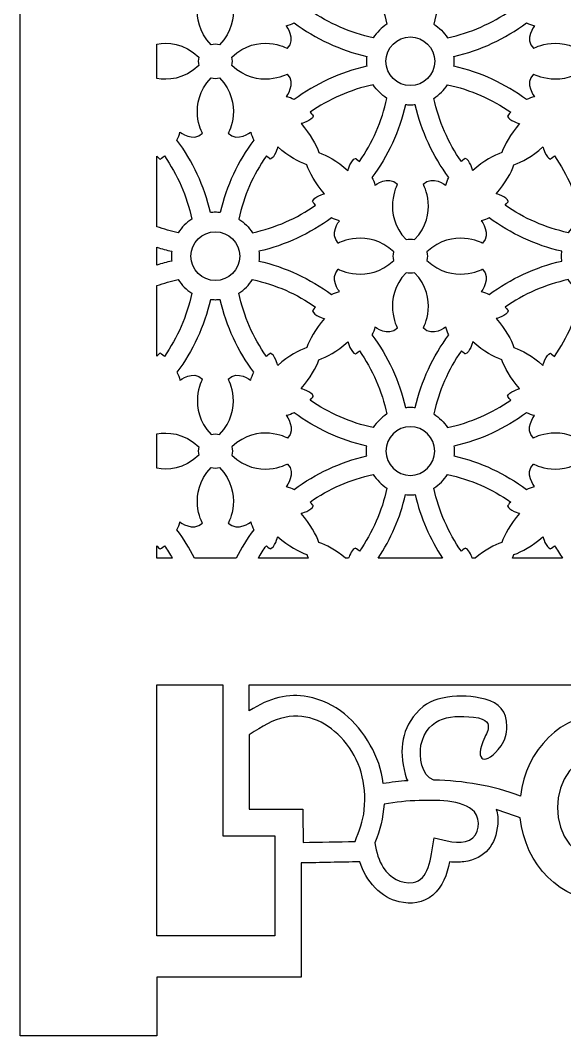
# Model space of a CAD drawing. Header units: centimetres. Extents: x -13.7 to -8.8, y -9 to 9.
# Drawn here: x -13.684 to -11.401, y -8.999 to -4.736 of the extents above; entities that cross this region are included whole.
import ezdxf

# ---------------------------------------------------------------- set-up
doc = ezdxf.new("R2010")
doc.units = ezdxf.units.CM
doc.header["$MEASUREMENT"] = 0
doc.layers.add('layer 1', color=7, linetype='Continuous')

msp = doc.modelspace()

# ---------------------------------------------------------------- linework, layer by layer
at = {"layer": 'layer 1', "color": 250}
msp.add_open_spline([(-8.77523, 9.00077), (-10.41159, 9.00077), (-12.04796, 9.00077), (-13.68432, 9.00077), (-13.68432, 9.00077), (-13.68432, 3.53168), (-13.68432, -1.93741), (-13.68432, -7.4065), (-13.68432, -7.4065), (-13.6843, -7.4065), (-13.68429, -7.4065), (-13.68428, -7.4065), (-13.68428, -7.4065), (-13.68428, -7.93741), (-13.68428, -8.46832), (-13.68428, -8.99924), (-13.68428, -8.99924), (-13.49337, -8.99924), (-13.30246, -8.99924), (-13.11155, -8.99924), (-13.11155, -8.99924), (-13.11155, -8.91742), (-13.11155, -8.8356), (-13.11155, -8.75378), (-13.11155, -8.75378), (-12.90961, -8.75378), (-12.70767, -8.75378), (-12.50573, -8.75378), (-12.50573, -8.75378), (-12.50573, -8.5939), (-12.50573, -8.43402), (-12.50573, -8.27414), (-12.50573, -8.27414), (-12.42404, -8.27251), (-12.34234, -8.27088), (-12.26064, -8.26925), (-12.26064, -8.26925), (-12.24613, -8.31062), (-12.22712, -8.34649), (-12.19555, -8.37816), (-12.19555, -8.37816), (-12.16464, -8.40916), (-12.1327, -8.42833), (-12.09518, -8.43705), (-12.09518, -8.43705), (-12.04553, -8.4486), (-11.99309, -8.44357), (-11.95323, -8.4088), (-11.95323, -8.4088), (-11.91466, -8.37514), (-11.8924, -8.32123), (-11.8844, -8.26981), (-11.8844, -8.26981), (-11.86158, -8.27211), (-11.84216, -8.27158), (-11.82386, -8.26896), (-11.82386, -8.26896), (-11.73249, -8.25588), (-11.68933, -8.19807), (-11.68163, -8.1109), (-11.68163, -8.1109), (-11.67973, -8.08953), (-11.68124, -8.06844), (-11.68802, -8.04988), (-11.68802, -8.04988), (-11.68659, -8.05023), (-11.68515, -8.05059), (-11.68372, -8.05095), (-11.68372, -8.05095), (-11.65147, -8.0621), (-11.61924, -8.07324), (-11.587, -8.08439), (-11.587, -8.08439), (-11.56765, -8.28195), (-11.41509, -8.43577), (-11.22975, -8.43577), (-11.22975, -8.43577), (-11.04441, -8.43577), (-10.89185, -8.28195), (-10.87251, -8.08439), (-10.87251, -8.08439), (-10.84027, -8.07324), (-10.80803, -8.0621), (-10.77579, -8.05095), (-10.77579, -8.05095), (-10.77435, -8.05059), (-10.77291, -8.05023), (-10.77148, -8.04988), (-10.77148, -8.04988), (-10.77827, -8.06844), (-10.77977, -8.08953), (-10.77788, -8.1109), (-10.77788, -8.1109), (-10.77017, -8.19807), (-10.72701, -8.25588), (-10.63565, -8.26896), (-10.63565, -8.26896), (-10.61734, -8.27158), (-10.59792, -8.27211), (-10.5751, -8.26981), (-10.5751, -8.26981), (-10.56711, -8.32123), (-10.54485, -8.37514), (-10.50627, -8.4088), (-10.50627, -8.4088), (-10.46641, -8.44357), (-10.41398, -8.4486), (-10.36432, -8.43705), (-10.36432, -8.43705), (-10.32681, -8.42833), (-10.29486, -8.40916), (-10.26395, -8.37816), (-10.26395, -8.37816), (-10.23239, -8.34649), (-10.21338, -8.31062), (-10.19887, -8.26925), (-10.19887, -8.26925), (-10.11717, -8.27088), (-10.03547, -8.27251), (-9.95377, -8.27414), (-9.95377, -8.27414), (-9.95377, -8.43402), (-9.95377, -8.5939), (-9.95377, -8.75378), (-9.95377, -8.75378), (-9.75183, -8.75378), (-9.54989, -8.75378), (-9.34796, -8.75378), (-9.34796, -8.75378), (-9.34796, -8.8356), (-9.34796, -8.91742), (-9.34796, -8.99924), (-9.34796, -8.99924), (-9.15705, -8.99924), (-8.96613, -8.99924), (-8.77523, -8.99924), (-8.77523, -8.99924), (-8.77523, -8.46832), (-8.77523, -7.93741), (-8.77523, -7.4065), (-8.77523, -7.4065), (-8.77523, -1.93741), (-8.77523, 3.53168), (-8.77523, 9.00077)], degree=3, knots=[0, 0, 0, 0, 0.027027, 0.027027, 0.027027, 0.027027, 0.0540541, 0.0540541, 0.0540541, 0.0540541, 0.0810811, 0.0810811, 0.0810811, 0.0810811, 0.1081081, 0.1081081, 0.1081081, 0.1081081, 0.1351351, 0.1351351, 0.1351351, 0.1351351, 0.1621622, 0.1621622, 0.1621622, 0.1621622, 0.1891892, 0.1891892, 0.1891892, 0.1891892, 0.2162162, 0.2162162, 0.2162162, 0.2162162, 0.2432432, 0.2432432, 0.2432432, 0.2432432, 0.2702703, 0.2702703, 0.2702703, 0.2702703, 0.2972973, 0.2972973, 0.2972973, 0.2972973, 0.3243243, 0.3243243, 0.3243243, 0.3243243, 0.3513514, 0.3513514, 0.3513514, 0.3513514, 0.3783784, 0.3783784, 0.3783784, 0.3783784, 0.4054054, 0.4054054, 0.4054054, 0.4054054, 0.4324324, 0.4324324, 0.4324324, 0.4324324, 0.4594595, 0.4594595, 0.4594595, 0.4594595, 0.4864865, 0.4864865, 0.4864865, 0.4864865, 0.5135135, 0.5135135, 0.5135135, 0.5135135, 0.5405405, 0.5405405, 0.5405405, 0.5405405, 0.5675676, 0.5675676, 0.5675676, 0.5675676, 0.5945946, 0.5945946, 0.5945946, 0.5945946, 0.6216216, 0.6216216, 0.6216216, 0.6216216, 0.6486486, 0.6486486, 0.6486486, 0.6486486, 0.6756757, 0.6756757, 0.6756757, 0.6756757, 0.7027027, 0.7027027, 0.7027027, 0.7027027, 0.7297297, 0.7297297, 0.7297297, 0.7297297, 0.7567568, 0.7567568, 0.7567568, 0.7567568, 0.7837838, 0.7837838, 0.7837838, 0.7837838, 0.8108108, 0.8108108, 0.8108108, 0.8108108, 0.8378378, 0.8378378, 0.8378378, 0.8378378, 0.8648649, 0.8648649, 0.8648649, 0.8648649, 0.8918919, 0.8918919, 0.8918919, 0.8918919, 0.9189189, 0.9189189, 0.9189189, 0.9189189, 0.9459459, 0.9459459, 0.9459459, 0.9459459, 1, 1, 1, 1], dxfattribs=at)
at = {"layer": 'layer 1', "color": 7}
for points, knots in [([(-12.705, -4.57755), (-12.77133, -4.48829), (-12.81993, -4.38507), (-12.84553, -4.27308), (-12.84553, -4.27308), (-12.8523, -4.27382), (-12.85917, -4.27423), (-12.86614, -4.27423), (-12.86614, -4.27423), (-12.8731, -4.27423), (-12.87998, -4.27382), (-12.88674, -4.27308), (-12.88674, -4.27308), (-12.91233, -4.38507), (-12.96093, -4.48829), (-13.02726, -4.57756), (-13.02726, -4.57756), (-13.02189, -4.58797), (-13.01748, -4.59911), (-13.01473, -4.61078), (-13.01473, -4.61078), (-13.01473, -4.61078), (-12.95938, -4.56722), (-12.92053, -4.60607), (-12.92053, -4.60607), (-12.92053, -4.60607), (-12.98699, -4.72892), (-12.88403, -4.83897), (-12.88403, -4.83897), (-12.8723, -4.83595), (-12.85996, -4.83595), (-12.84823, -4.83897), (-12.84823, -4.83897), (-12.74527, -4.7289), (-12.81174, -4.60607), (-12.81174, -4.60607), (-12.81174, -4.60607), (-12.77288, -4.56722), (-12.71754, -4.61078), (-12.71754, -4.61078), (-12.71754, -4.61078), (-12.71479, -4.5991), (-12.71037, -4.58797), (-12.705, -4.57755)], [0, 0, 0, 0, 0.0833333, 0.0833333, 0.0833333, 0.0833333, 0.1666667, 0.1666667, 0.1666667, 0.1666667, 0.25, 0.25, 0.25, 0.25, 0.3333333, 0.3333333, 0.3333333, 0.3333333, 0.4166667, 0.4166667, 0.4166667, 0.4166667, 0.5, 0.5, 0.5, 0.5, 0.5833333, 0.5833333, 0.5833333, 0.5833333, 0.6666667, 0.6666667, 0.6666667, 0.6666667, 0.75, 0.75, 0.75, 0.75, 0.8333333, 0.8333333, 0.8333333, 0.8333333, 1, 1, 1, 1]), ([(-12.20356, -4.80994), (-12.18895, -4.7869), (-12.16937, -4.76731), (-12.14633, -4.75271), (-12.14633, -4.75271), (-12.16718, -4.65585), (-12.2071, -4.56607), (-12.26194, -4.48748), (-12.26194, -4.48748), (-12.2713, -4.49598), (-12.27779, -4.50072), (-12.27779, -4.50072), (-12.27779, -4.50072), (-12.2978, -4.49601), (-12.30986, -4.44981), (-12.30986, -4.44981), (-12.30986, -4.44981), (-12.35614, -4.49095), (-12.3987, -4.51301), (-12.43145, -4.52484), (-12.43145, -4.52484), (-12.44327, -4.55758), (-12.46533, -4.60014), (-12.50647, -4.64642), (-12.50647, -4.64642), (-12.50647, -4.64642), (-12.46027, -4.65848), (-12.45556, -4.6785), (-12.45556, -4.6785), (-12.45556, -4.6785), (-12.4603, -4.68497), (-12.4688, -4.69433), (-12.4688, -4.69433), (-12.3902, -4.74918), (-12.30042, -4.78909), (-12.20356, -4.80994)], [0, 0, 0, 0, 0.1, 0.1, 0.1, 0.1, 0.2, 0.2, 0.2, 0.2, 0.3, 0.3, 0.3, 0.3, 0.4, 0.4, 0.4, 0.4, 0.5, 0.5, 0.5, 0.5, 0.6, 0.6, 0.6, 0.6, 0.7, 0.7, 0.7, 0.7, 0.8, 0.8, 0.8, 0.8, 1, 1, 1, 1]), ([(-11.89235, -4.80994), (-11.90695, -4.7869), (-11.92653, -4.76731), (-11.94957, -4.75271), (-11.94957, -4.75271), (-11.92872, -4.65585), (-11.88881, -4.56607), (-11.83396, -4.48748), (-11.83396, -4.48748), (-11.8246, -4.49598), (-11.81813, -4.50072), (-11.81813, -4.50072), (-11.81813, -4.50072), (-11.79812, -4.49601), (-11.78606, -4.44981), (-11.78606, -4.44981), (-11.78606, -4.44981), (-11.73976, -4.49095), (-11.6972, -4.51301), (-11.66447, -4.52484), (-11.66447, -4.52484), (-11.65264, -4.55758), (-11.63057, -4.60014), (-11.58944, -4.64642), (-11.58944, -4.64642), (-11.58944, -4.64642), (-11.63564, -4.65848), (-11.64034, -4.6785), (-11.64034, -4.6785), (-11.64034, -4.6785), (-11.63561, -4.68497), (-11.62711, -4.69433), (-11.62711, -4.69433), (-11.7057, -4.74918), (-11.79549, -4.78909), (-11.89235, -4.80994)], [0, 0, 0, 0, 0.1, 0.1, 0.1, 0.1, 0.2, 0.2, 0.2, 0.2, 0.3, 0.3, 0.3, 0.3, 0.4, 0.4, 0.4, 0.4, 0.5, 0.5, 0.5, 0.5, 0.6, 0.6, 0.6, 0.6, 0.7, 0.7, 0.7, 0.7, 0.8, 0.8, 0.8, 0.8, 1, 1, 1, 1]), ([(-12.23204, -4.90833), (-12.23204, -4.90137), (-12.23164, -4.8945), (-12.23088, -4.88773), (-12.23088, -4.88773), (-12.34288, -4.86214), (-12.44611, -4.81354), (-12.53537, -4.74721), (-12.53537, -4.74721), (-12.54578, -4.75256), (-12.55692, -4.75698), (-12.56858, -4.75974), (-12.56858, -4.75974), (-12.56858, -4.75974), (-12.52503, -4.81508), (-12.56388, -4.85392), (-12.56388, -4.85392), (-12.56388, -4.85392), (-12.68671, -4.78747), (-12.79676, -4.89043), (-12.79676, -4.89043), (-12.79375, -4.90216), (-12.79375, -4.91449), (-12.79677, -4.92622), (-12.79677, -4.92622), (-12.68671, -5.02919), (-12.56389, -4.96273), (-12.56389, -4.96273), (-12.56389, -4.96273), (-12.52503, -5.00158), (-12.56858, -5.05691), (-12.56858, -5.05691), (-12.56858, -5.05691), (-12.55692, -5.05968), (-12.54578, -5.06408), (-12.53537, -5.06945), (-12.53537, -5.06945), (-12.44611, -5.00311), (-12.34288, -4.95451), (-12.23088, -4.92892), (-12.23088, -4.92892), (-12.23164, -4.92215), (-12.23204, -4.91529), (-12.23204, -4.90833)], [0, 0, 0, 0, 0.0833333, 0.0833333, 0.0833333, 0.0833333, 0.1666667, 0.1666667, 0.1666667, 0.1666667, 0.25, 0.25, 0.25, 0.25, 0.3333333, 0.3333333, 0.3333333, 0.3333333, 0.4166667, 0.4166667, 0.4166667, 0.4166667, 0.5, 0.5, 0.5, 0.5, 0.5833333, 0.5833333, 0.5833333, 0.5833333, 0.6666667, 0.6666667, 0.6666667, 0.6666667, 0.75, 0.75, 0.75, 0.75, 0.8333333, 0.8333333, 0.8333333, 0.8333333, 1, 1, 1, 1]), ([(-11.56054, -4.74721), (-11.64979, -4.81354), (-11.75302, -4.86214), (-11.86502, -4.88773), (-11.86502, -4.88773), (-11.86427, -4.8945), (-11.86386, -4.90137), (-11.86386, -4.90833), (-11.86386, -4.90833), (-11.86386, -4.91529), (-11.86427, -4.92215), (-11.86502, -4.92892), (-11.86502, -4.92892), (-11.75302, -4.95451), (-11.6498, -5.00312), (-11.56054, -5.06945), (-11.56054, -5.06945), (-11.55012, -5.06408), (-11.53898, -5.05968), (-11.52732, -5.05691), (-11.52732, -5.05691), (-11.52732, -5.05691), (-11.57089, -5.00158), (-11.53202, -4.96272), (-11.53202, -4.96272), (-11.53202, -4.96272), (-11.40918, -5.02919), (-11.29914, -4.92622), (-11.29914, -4.92622), (-11.30215, -4.91449), (-11.30215, -4.90216), (-11.29914, -4.89042), (-11.29914, -4.89042), (-11.40919, -4.78747), (-11.53202, -4.85392), (-11.53202, -4.85392), (-11.53202, -4.85392), (-11.57089, -4.81508), (-11.52732, -4.75974), (-11.52732, -4.75974), (-11.52732, -4.75974), (-11.53898, -4.75698), (-11.55012, -4.75256), (-11.56054, -4.74721)], [0, 0, 0, 0, 0.0833333, 0.0833333, 0.0833333, 0.0833333, 0.1666667, 0.1666667, 0.1666667, 0.1666667, 0.25, 0.25, 0.25, 0.25, 0.3333333, 0.3333333, 0.3333333, 0.3333333, 0.4166667, 0.4166667, 0.4166667, 0.4166667, 0.5, 0.5, 0.5, 0.5, 0.5833333, 0.5833333, 0.5833333, 0.5833333, 0.6666667, 0.6666667, 0.6666667, 0.6666667, 0.75, 0.75, 0.75, 0.75, 0.8333333, 0.8333333, 0.8333333, 0.8333333, 1, 1, 1, 1]), ([(-12.04796, -4.80605), (-12.10443, -4.80605), (-12.15023, -4.85185), (-12.15023, -4.90833), (-12.15023, -4.90833), (-12.15023, -4.9648), (-12.10443, -5.0106), (-12.04796, -5.0106), (-12.04796, -5.0106), (-11.99148, -5.0106), (-11.94568, -4.9648), (-11.94568, -4.90833), (-11.94568, -4.90833), (-11.94568, -4.85185), (-11.99148, -4.80605), (-12.04796, -4.80605)], [0, 0, 0, 0, 0.2, 0.2, 0.2, 0.2, 0.4, 0.4, 0.4, 0.4, 0.6, 0.6, 0.6, 0.6, 1, 1, 1, 1]), ([(-13.11159, -4.83591), (-13.11159, -4.88419), (-13.11159, -4.93246), (-13.11159, -4.98074), (-13.11159, -4.98074), (-13.06565, -4.98857), (-12.99848, -4.98516), (-12.9355, -4.92622), (-12.9355, -4.92622), (-12.9385, -4.91449), (-12.9385, -4.90216), (-12.9355, -4.89042), (-12.9355, -4.89042), (-12.99849, -4.83149), (-13.06565, -4.82806), (-13.11159, -4.83591)], [0, 0, 0, 0, 0.2, 0.2, 0.2, 0.2, 0.4, 0.4, 0.4, 0.4, 0.6, 0.6, 0.6, 0.6, 1, 1, 1, 1]), ([(-13.02726, -5.2391), (-12.96093, -5.32836), (-12.91233, -5.43158), (-12.88674, -5.54357), (-12.88674, -5.54357), (-12.87998, -5.54282), (-12.87311, -5.54241), (-12.86614, -5.54241), (-12.86614, -5.54241), (-12.85917, -5.54241), (-12.8523, -5.54282), (-12.84553, -5.54357), (-12.84553, -5.54357), (-12.81993, -5.43158), (-12.77133, -5.32837), (-12.705, -5.2391), (-12.705, -5.2391), (-12.71037, -5.22868), (-12.71479, -5.21756), (-12.71754, -5.20588), (-12.71754, -5.20588), (-12.71754, -5.20588), (-12.77288, -5.24943), (-12.81174, -5.21059), (-12.81174, -5.21059), (-12.81174, -5.21059), (-12.74527, -5.08774), (-12.84823, -4.97768), (-12.84823, -4.97768), (-12.85997, -4.9807), (-12.8723, -4.98072), (-12.88404, -4.9777), (-12.88404, -4.9777), (-12.98699, -5.08775), (-12.92055, -5.21059), (-12.92055, -5.21059), (-12.92055, -5.21059), (-12.95938, -5.24943), (-13.01473, -5.20588), (-13.01473, -5.20588), (-13.01473, -5.20588), (-13.01748, -5.21756), (-13.02189, -5.22868), (-13.02726, -5.2391)], [0, 0, 0, 0, 0.0833333, 0.0833333, 0.0833333, 0.0833333, 0.1666667, 0.1666667, 0.1666667, 0.1666667, 0.25, 0.25, 0.25, 0.25, 0.3333333, 0.3333333, 0.3333333, 0.3333333, 0.4166667, 0.4166667, 0.4166667, 0.4166667, 0.5, 0.5, 0.5, 0.5, 0.5833333, 0.5833333, 0.5833333, 0.5833333, 0.6666667, 0.6666667, 0.6666667, 0.6666667, 0.75, 0.75, 0.75, 0.75, 0.8333333, 0.8333333, 0.8333333, 0.8333333, 1, 1, 1, 1]), ([(-12.20356, -5.00671), (-12.18895, -5.02975), (-12.16937, -5.04934), (-12.14633, -5.06393), (-12.14633, -5.06393), (-12.16718, -5.1608), (-12.2071, -5.25059), (-12.26194, -5.32918), (-12.26194, -5.32918), (-12.2713, -5.32068), (-12.27779, -5.31593), (-12.27779, -5.31593), (-12.27779, -5.31593), (-12.2978, -5.32064), (-12.30986, -5.36684), (-12.30986, -5.36684), (-12.30986, -5.36684), (-12.35614, -5.32571), (-12.3987, -5.30364), (-12.43145, -5.29182), (-12.43145, -5.29182), (-12.44327, -5.25908), (-12.46533, -5.21651), (-12.50647, -5.17022), (-12.50647, -5.17022), (-12.50647, -5.17022), (-12.46027, -5.15816), (-12.45556, -5.13815), (-12.45556, -5.13815), (-12.45556, -5.13815), (-12.4603, -5.13168), (-12.4688, -5.12233), (-12.4688, -5.12233), (-12.3902, -5.06747), (-12.30042, -5.02756), (-12.20356, -5.00671)], [0, 0, 0, 0, 0.1, 0.1, 0.1, 0.1, 0.2, 0.2, 0.2, 0.2, 0.3, 0.3, 0.3, 0.3, 0.4, 0.4, 0.4, 0.4, 0.5, 0.5, 0.5, 0.5, 0.6, 0.6, 0.6, 0.6, 0.7, 0.7, 0.7, 0.7, 0.8, 0.8, 0.8, 0.8, 1, 1, 1, 1]), ([(-11.89235, -5.00671), (-11.90695, -5.02975), (-11.92653, -5.04934), (-11.94957, -5.06393), (-11.94957, -5.06393), (-11.92872, -5.1608), (-11.88881, -5.25059), (-11.83396, -5.32918), (-11.83396, -5.32918), (-11.8246, -5.32068), (-11.81813, -5.31593), (-11.81813, -5.31593), (-11.81813, -5.31593), (-11.79812, -5.32064), (-11.78606, -5.36684), (-11.78606, -5.36684), (-11.78606, -5.36684), (-11.73976, -5.32571), (-11.6972, -5.30364), (-11.66447, -5.29182), (-11.66447, -5.29182), (-11.65264, -5.25908), (-11.63057, -5.21651), (-11.58944, -5.17022), (-11.58944, -5.17022), (-11.58944, -5.17022), (-11.63564, -5.15816), (-11.64034, -5.13815), (-11.64034, -5.13815), (-11.64034, -5.13815), (-11.63561, -5.13168), (-11.62711, -5.12233), (-11.62711, -5.12233), (-11.7057, -5.06747), (-11.79549, -5.02756), (-11.89235, -5.00671)], [0, 0, 0, 0, 0.1, 0.1, 0.1, 0.1, 0.2, 0.2, 0.2, 0.2, 0.3, 0.3, 0.3, 0.3, 0.4, 0.4, 0.4, 0.4, 0.5, 0.5, 0.5, 0.5, 0.6, 0.6, 0.6, 0.6, 0.7, 0.7, 0.7, 0.7, 0.8, 0.8, 0.8, 0.8, 1, 1, 1, 1]), ([(-12.20907, -5.39575), (-12.14273, -5.3065), (-12.09413, -5.20325), (-12.06854, -5.09126), (-12.06854, -5.09126), (-12.06177, -5.09202), (-12.05491, -5.09241), (-12.04796, -5.09241), (-12.04796, -5.09241), (-12.04099, -5.09241), (-12.03413, -5.09202), (-12.02736, -5.09126), (-12.02736, -5.09126), (-12.00177, -5.20325), (-11.95317, -5.30648), (-11.88683, -5.39575), (-11.88683, -5.39575), (-11.8922, -5.40616), (-11.8966, -5.41729), (-11.89937, -5.42895), (-11.89937, -5.42895), (-11.89937, -5.42895), (-11.9547, -5.38539), (-11.99356, -5.42426), (-11.99356, -5.42426), (-11.99356, -5.42426), (-11.92709, -5.54709), (-12.03006, -5.65713), (-12.03006, -5.65713), (-12.04178, -5.65413), (-12.05414, -5.65413), (-12.06585, -5.65715), (-12.06585, -5.65715), (-12.16881, -5.54709), (-12.10236, -5.42426), (-12.10236, -5.42426), (-12.10236, -5.42426), (-12.1412, -5.38539), (-12.19654, -5.42895), (-12.19654, -5.42895), (-12.19654, -5.42895), (-12.1993, -5.41729), (-12.20371, -5.40616), (-12.20907, -5.39575)], [0, 0, 0, 0, 0.0833333, 0.0833333, 0.0833333, 0.0833333, 0.1666667, 0.1666667, 0.1666667, 0.1666667, 0.25, 0.25, 0.25, 0.25, 0.3333333, 0.3333333, 0.3333333, 0.3333333, 0.4166667, 0.4166667, 0.4166667, 0.4166667, 0.5, 0.5, 0.5, 0.5, 0.5833333, 0.5833333, 0.5833333, 0.5833333, 0.6666667, 0.6666667, 0.6666667, 0.6666667, 0.75, 0.75, 0.75, 0.75, 0.8333333, 0.8333333, 0.8333333, 0.8333333, 1, 1, 1, 1]), ([(-12.44528, -5.51251), (-12.52388, -5.56736), (-12.61367, -5.60726), (-12.71053, -5.62811), (-12.71053, -5.62811), (-12.72513, -5.60509), (-12.74471, -5.58551), (-12.76773, -5.57091), (-12.76773, -5.57091), (-12.7469, -5.47405), (-12.70698, -5.38427), (-12.65213, -5.30567), (-12.65213, -5.30567), (-12.64277, -5.31416), (-12.63631, -5.3189), (-12.63631, -5.3189), (-12.63631, -5.3189), (-12.61629, -5.31419), (-12.60424, -5.26799), (-12.60424, -5.26799), (-12.60424, -5.26799), (-12.55794, -5.30913), (-12.51538, -5.33119), (-12.48265, -5.34302), (-12.48265, -5.34302), (-12.47081, -5.37576), (-12.44877, -5.41832), (-12.40762, -5.46461), (-12.40762, -5.46461), (-12.40762, -5.46461), (-12.45381, -5.47667), (-12.45853, -5.49668), (-12.45853, -5.49668), (-12.45853, -5.49668), (-12.45379, -5.50315), (-12.44528, -5.51251)], [0, 0, 0, 0, 0.1, 0.1, 0.1, 0.1, 0.2, 0.2, 0.2, 0.2, 0.3, 0.3, 0.3, 0.3, 0.4, 0.4, 0.4, 0.4, 0.5, 0.5, 0.5, 0.5, 0.6, 0.6, 0.6, 0.6, 0.7, 0.7, 0.7, 0.7, 0.8, 0.8, 0.8, 0.8, 1, 1, 1, 1]), ([(-11.65062, -5.51251), (-11.57202, -5.56736), (-11.48225, -5.60726), (-11.38537, -5.62811), (-11.38537, -5.62811), (-11.37078, -5.60509), (-11.35121, -5.58551), (-11.32817, -5.57091), (-11.32817, -5.57091), (-11.34902, -5.47405), (-11.38892, -5.38426), (-11.44377, -5.30567), (-11.44377, -5.30567), (-11.45313, -5.31416), (-11.4596, -5.3189), (-11.4596, -5.3189), (-11.4596, -5.3189), (-11.47961, -5.31419), (-11.49167, -5.26799), (-11.49167, -5.26799), (-11.49167, -5.26799), (-11.53796, -5.30913), (-11.58053, -5.33119), (-11.61325, -5.34302), (-11.61325, -5.34302), (-11.62509, -5.37576), (-11.64715, -5.41832), (-11.68829, -5.46461), (-11.68829, -5.46461), (-11.68829, -5.46461), (-11.64209, -5.47667), (-11.63738, -5.49668), (-11.63738, -5.49668), (-11.63738, -5.49668), (-11.64211, -5.50315), (-11.65062, -5.51251)], [0, 0, 0, 0, 0.1, 0.1, 0.1, 0.1, 0.2, 0.2, 0.2, 0.2, 0.3, 0.3, 0.3, 0.3, 0.4, 0.4, 0.4, 0.4, 0.5, 0.5, 0.5, 0.5, 0.6, 0.6, 0.6, 0.6, 0.7, 0.7, 0.7, 0.7, 0.8, 0.8, 0.8, 0.8, 1, 1, 1, 1]), ([(-13.11159, -5.306), (-13.11159, -5.4049), (-13.11159, -5.50378), (-13.11159, -5.60267), (-13.11159, -5.60267), (-13.08244, -5.61298), (-13.05245, -5.62151), (-13.02173, -5.62811), (-13.02173, -5.62811), (-13.00714, -5.60509), (-12.98756, -5.58551), (-12.96453, -5.57091), (-12.96453, -5.57091), (-12.98539, -5.47405), (-13.02529, -5.38426), (-13.08014, -5.30567), (-13.08014, -5.30567), (-13.08949, -5.31416), (-13.09597, -5.3189), (-13.09597, -5.3189), (-13.09597, -5.3189), (-13.10191, -5.3175), (-13.10716, -5.31243), (-13.11159, -5.306)], [0, 0, 0, 0, 0.1428571, 0.1428571, 0.1428571, 0.1428571, 0.2857143, 0.2857143, 0.2857143, 0.2857143, 0.4285714, 0.4285714, 0.4285714, 0.4285714, 0.5714286, 0.5714286, 0.5714286, 0.5714286, 0.7142857, 0.7142857, 0.7142857, 0.7142857, 1, 1, 1, 1]), ([(-12.37871, -5.88763), (-12.46798, -5.8213), (-12.5712, -5.7727), (-12.6832, -5.74711), (-12.6832, -5.74711), (-12.68245, -5.74034), (-12.68204, -5.73348), (-12.68204, -5.7265), (-12.68204, -5.7265), (-12.68204, -5.71954), (-12.68245, -5.71267), (-12.6832, -5.70591), (-12.6832, -5.70591), (-12.5712, -5.68031), (-12.46798, -5.63173), (-12.37871, -5.56538), (-12.37871, -5.56538), (-12.3683, -5.57075), (-12.35718, -5.57516), (-12.3455, -5.57792), (-12.3455, -5.57792), (-12.3455, -5.57792), (-12.38907, -5.63325), (-12.35022, -5.67211), (-12.35022, -5.67211), (-12.35022, -5.67211), (-12.22738, -5.60566), (-12.11732, -5.70861), (-12.11732, -5.70861), (-12.12034, -5.72034), (-12.12032, -5.73267), (-12.11732, -5.74441), (-12.11732, -5.74441), (-12.22738, -5.84737), (-12.35021, -5.78091), (-12.35021, -5.78091), (-12.35021, -5.78091), (-12.38907, -5.81975), (-12.3455, -5.8751), (-12.3455, -5.8751), (-12.3455, -5.8751), (-12.35718, -5.87786), (-12.3683, -5.88226), (-12.37871, -5.88763)], [0, 0, 0, 0, 0.0833333, 0.0833333, 0.0833333, 0.0833333, 0.1666667, 0.1666667, 0.1666667, 0.1666667, 0.25, 0.25, 0.25, 0.25, 0.3333333, 0.3333333, 0.3333333, 0.3333333, 0.4166667, 0.4166667, 0.4166667, 0.4166667, 0.5, 0.5, 0.5, 0.5, 0.5833333, 0.5833333, 0.5833333, 0.5833333, 0.6666667, 0.6666667, 0.6666667, 0.6666667, 0.75, 0.75, 0.75, 0.75, 0.8333333, 0.8333333, 0.8333333, 0.8333333, 1, 1, 1, 1]), ([(-11.71719, -5.56538), (-11.62793, -5.63173), (-11.5247, -5.68031), (-11.41271, -5.70591), (-11.41271, -5.70591), (-11.41346, -5.71267), (-11.41386, -5.71954), (-11.41386, -5.7265), (-11.41386, -5.7265), (-11.41386, -5.73348), (-11.41346, -5.74034), (-11.41271, -5.74711), (-11.41271, -5.74711), (-11.5247, -5.7727), (-11.62792, -5.8213), (-11.71719, -5.88763), (-11.71719, -5.88763), (-11.7276, -5.88226), (-11.73873, -5.87785), (-11.7504, -5.8751), (-11.7504, -5.8751), (-11.7504, -5.8751), (-11.70684, -5.81975), (-11.74569, -5.78091), (-11.74569, -5.78091), (-11.74569, -5.78091), (-11.86854, -5.84737), (-11.9786, -5.74441), (-11.9786, -5.74441), (-11.97558, -5.73267), (-11.9756, -5.72033), (-11.9786, -5.70861), (-11.9786, -5.70861), (-11.86853, -5.60564), (-11.74569, -5.6721), (-11.74569, -5.6721), (-11.74569, -5.6721), (-11.70684, -5.63325), (-11.7504, -5.57792), (-11.7504, -5.57792), (-11.7504, -5.57792), (-11.73873, -5.57516), (-11.7276, -5.57075), (-11.71719, -5.56538)], [0, 0, 0, 0, 0.0833333, 0.0833333, 0.0833333, 0.0833333, 0.1666667, 0.1666667, 0.1666667, 0.1666667, 0.25, 0.25, 0.25, 0.25, 0.3333333, 0.3333333, 0.3333333, 0.3333333, 0.4166667, 0.4166667, 0.4166667, 0.4166667, 0.5, 0.5, 0.5, 0.5, 0.5833333, 0.5833333, 0.5833333, 0.5833333, 0.6666667, 0.6666667, 0.6666667, 0.6666667, 0.75, 0.75, 0.75, 0.75, 0.8333333, 0.8333333, 0.8333333, 0.8333333, 1, 1, 1, 1]), ([(-12.86614, -5.82879), (-12.80967, -5.82879), (-12.76387, -5.78298), (-12.76387, -5.7265), (-12.76387, -5.7265), (-12.76387, -5.67003), (-12.80967, -5.62424), (-12.86614, -5.62424), (-12.86614, -5.62424), (-12.92261, -5.62424), (-12.96841, -5.67003), (-12.96841, -5.7265), (-12.96841, -5.7265), (-12.96841, -5.78298), (-12.92261, -5.82879), (-12.86614, -5.82879)], [0, 0, 0, 0, 0.2, 0.2, 0.2, 0.2, 0.4, 0.4, 0.4, 0.4, 0.6, 0.6, 0.6, 0.6, 1, 1, 1, 1]), ([(-13.11159, -5.68897), (-13.11159, -5.71399), (-13.11159, -5.73902), (-13.11159, -5.76404), (-13.11159, -5.76404), (-13.09108, -5.75761), (-13.07024, -5.75195), (-13.04907, -5.74711), (-13.04907, -5.74711), (-13.04983, -5.74034), (-13.05023, -5.73348), (-13.05023, -5.7265), (-13.05023, -5.7265), (-13.05023, -5.71954), (-13.04983, -5.71267), (-13.04907, -5.70591), (-13.04907, -5.70591), (-13.07024, -5.70107), (-13.09108, -5.69541), (-13.11159, -5.68897)], [0, 0, 0, 0, 0.1666667, 0.1666667, 0.1666667, 0.1666667, 0.3333333, 0.3333333, 0.3333333, 0.3333333, 0.5, 0.5, 0.5, 0.5, 0.6666667, 0.6666667, 0.6666667, 0.6666667, 1, 1, 1, 1]), ([(-12.04796, -6.3606), (-12.05491, -6.3606), (-12.06177, -6.36099), (-12.06854, -6.36175), (-12.06854, -6.36175), (-12.09413, -6.24976), (-12.14273, -6.14652), (-12.20907, -6.05727), (-12.20907, -6.05727), (-12.20371, -6.04686), (-12.1993, -6.03573), (-12.19654, -6.02406), (-12.19654, -6.02406), (-12.19654, -6.02406), (-12.1412, -6.06762), (-12.10236, -6.02877), (-12.10236, -6.02877), (-12.10236, -6.02877), (-12.16881, -5.90592), (-12.06585, -5.79588), (-12.06585, -5.79588), (-12.05412, -5.79888), (-12.04178, -5.79889), (-12.03006, -5.79588), (-12.03006, -5.79588), (-11.92711, -5.90593), (-11.99354, -6.02877), (-11.99354, -6.02877), (-11.99354, -6.02877), (-11.9547, -6.06762), (-11.89937, -6.02405), (-11.89937, -6.02405), (-11.89937, -6.02405), (-11.8966, -6.03573), (-11.8922, -6.04685), (-11.88683, -6.05727), (-11.88683, -6.05727), (-11.95317, -6.14652), (-12.00177, -6.24975), (-12.02736, -6.36175), (-12.02736, -6.36175), (-12.03413, -6.36099), (-12.04099, -6.3606), (-12.04796, -6.3606)], [0, 0, 0, 0, 0.0833333, 0.0833333, 0.0833333, 0.0833333, 0.1666667, 0.1666667, 0.1666667, 0.1666667, 0.25, 0.25, 0.25, 0.25, 0.3333333, 0.3333333, 0.3333333, 0.3333333, 0.4166667, 0.4166667, 0.4166667, 0.4166667, 0.5, 0.5, 0.5, 0.5, 0.5833333, 0.5833333, 0.5833333, 0.5833333, 0.6666667, 0.6666667, 0.6666667, 0.6666667, 0.75, 0.75, 0.75, 0.75, 0.8333333, 0.8333333, 0.8333333, 0.8333333, 1, 1, 1, 1]), ([(-13.11159, -5.85034), (-13.11159, -5.94923), (-13.11159, -6.04812), (-13.11159, -6.14701), (-13.11159, -6.14701), (-13.10716, -6.14058), (-13.10191, -6.13552), (-13.09597, -6.13412), (-13.09597, -6.13412), (-13.09597, -6.13412), (-13.08949, -6.13885), (-13.08014, -6.14735), (-13.08014, -6.14735), (-13.02529, -6.06876), (-12.98539, -5.97897), (-12.96453, -5.8821), (-12.96453, -5.8821), (-12.98756, -5.8675), (-13.00714, -5.84792), (-13.02173, -5.8249), (-13.02173, -5.8249), (-13.05245, -5.8315), (-13.08244, -5.84003), (-13.11159, -5.85034)], [0, 0, 0, 0, 0.1428571, 0.1428571, 0.1428571, 0.1428571, 0.2857143, 0.2857143, 0.2857143, 0.2857143, 0.4285714, 0.4285714, 0.4285714, 0.4285714, 0.5714286, 0.5714286, 0.5714286, 0.5714286, 0.7142857, 0.7142857, 0.7142857, 0.7142857, 1, 1, 1, 1]), ([(-12.44528, -5.9405), (-12.52388, -5.88565), (-12.61367, -5.84575), (-12.71053, -5.8249), (-12.71053, -5.8249), (-12.72513, -5.84792), (-12.74471, -5.8675), (-12.76773, -5.8821), (-12.76773, -5.8821), (-12.7469, -5.97897), (-12.70698, -6.06876), (-12.65213, -6.14735), (-12.65213, -6.14735), (-12.64277, -6.13885), (-12.63631, -6.13412), (-12.63631, -6.13412), (-12.63631, -6.13412), (-12.61629, -6.13882), (-12.60424, -6.18503), (-12.60424, -6.18503), (-12.60424, -6.18503), (-12.55794, -6.14388), (-12.51538, -6.12182), (-12.48265, -6.11), (-12.48265, -6.11), (-12.47081, -6.07726), (-12.44877, -6.03469), (-12.40762, -5.98841), (-12.40762, -5.98841), (-12.40762, -5.98841), (-12.45381, -5.97636), (-12.45853, -5.95634), (-12.45853, -5.95634), (-12.45853, -5.95634), (-12.45379, -5.94986), (-12.44528, -5.9405)], [0, 0, 0, 0, 0.1, 0.1, 0.1, 0.1, 0.2, 0.2, 0.2, 0.2, 0.3, 0.3, 0.3, 0.3, 0.4, 0.4, 0.4, 0.4, 0.5, 0.5, 0.5, 0.5, 0.6, 0.6, 0.6, 0.6, 0.7, 0.7, 0.7, 0.7, 0.8, 0.8, 0.8, 0.8, 1, 1, 1, 1]), ([(-11.65061, -5.9405), (-11.57202, -5.88565), (-11.48225, -5.84575), (-11.38537, -5.8249), (-11.38537, -5.8249), (-11.37078, -5.84792), (-11.35121, -5.8675), (-11.32817, -5.8821), (-11.32817, -5.8821), (-11.34902, -5.97897), (-11.38892, -6.06876), (-11.44377, -6.14735), (-11.44377, -6.14735), (-11.45313, -6.13885), (-11.4596, -6.13412), (-11.4596, -6.13412), (-11.4596, -6.13412), (-11.47961, -6.13882), (-11.49167, -6.18503), (-11.49167, -6.18503), (-11.49167, -6.18503), (-11.53796, -6.14388), (-11.58053, -6.12182), (-11.61325, -6.11), (-11.61325, -6.11), (-11.62509, -6.07726), (-11.64715, -6.03469), (-11.68829, -5.98841), (-11.68829, -5.98841), (-11.68829, -5.98841), (-11.64209, -5.97636), (-11.63738, -5.95634), (-11.63738, -5.95634), (-11.63738, -5.95634), (-11.64211, -5.94986), (-11.65061, -5.9405)], [0, 0, 0, 0, 0.1, 0.1, 0.1, 0.1, 0.2, 0.2, 0.2, 0.2, 0.3, 0.3, 0.3, 0.3, 0.4, 0.4, 0.4, 0.4, 0.5, 0.5, 0.5, 0.5, 0.6, 0.6, 0.6, 0.6, 0.7, 0.7, 0.7, 0.7, 0.8, 0.8, 0.8, 0.8, 1, 1, 1, 1]), ([(-13.02726, -6.21392), (-12.96093, -6.12466), (-12.91233, -6.02143), (-12.88674, -5.90945), (-12.88674, -5.90945), (-12.87998, -5.9102), (-12.87311, -5.9106), (-12.86614, -5.9106), (-12.86614, -5.9106), (-12.85917, -5.9106), (-12.8523, -5.9102), (-12.84553, -5.90945), (-12.84553, -5.90945), (-12.81993, -6.02143), (-12.77133, -6.12466), (-12.705, -6.21392), (-12.705, -6.21392), (-12.71037, -6.22433), (-12.71479, -6.23547), (-12.71754, -6.24714), (-12.71754, -6.24714), (-12.71754, -6.24714), (-12.77288, -6.20358), (-12.81174, -6.24244), (-12.81174, -6.24244), (-12.81174, -6.24244), (-12.74527, -6.36528), (-12.84823, -6.47533), (-12.84823, -6.47533), (-12.85996, -6.47232), (-12.8723, -6.47232), (-12.88403, -6.47533), (-12.88403, -6.47533), (-12.98699, -6.36528), (-12.92053, -6.24244), (-12.92053, -6.24244), (-12.92053, -6.24244), (-12.95938, -6.20358), (-13.01473, -6.24714), (-13.01473, -6.24714), (-13.01473, -6.24714), (-13.01748, -6.23547), (-13.02189, -6.22433), (-13.02726, -6.21392)], [0, 0, 0, 0, 0.0833333, 0.0833333, 0.0833333, 0.0833333, 0.1666667, 0.1666667, 0.1666667, 0.1666667, 0.25, 0.25, 0.25, 0.25, 0.3333333, 0.3333333, 0.3333333, 0.3333333, 0.4166667, 0.4166667, 0.4166667, 0.4166667, 0.5, 0.5, 0.5, 0.5, 0.5833333, 0.5833333, 0.5833333, 0.5833333, 0.6666667, 0.6666667, 0.6666667, 0.6666667, 0.75, 0.75, 0.75, 0.75, 0.8333333, 0.8333333, 0.8333333, 0.8333333, 1, 1, 1, 1]), ([(-12.20356, -6.44631), (-12.18895, -6.42326), (-12.16937, -6.40369), (-12.14633, -6.38909), (-12.14633, -6.38909), (-12.16718, -6.29221), (-12.2071, -6.20243), (-12.26194, -6.12384), (-12.26194, -6.12384), (-12.2713, -6.13234), (-12.27779, -6.13707), (-12.27779, -6.13707), (-12.27779, -6.13707), (-12.2978, -6.13237), (-12.30986, -6.08617), (-12.30986, -6.08617), (-12.30986, -6.08617), (-12.35614, -6.12731), (-12.3987, -6.14938), (-12.43145, -6.1612), (-12.43145, -6.1612), (-12.44327, -6.19393), (-12.46533, -6.23649), (-12.50647, -6.28279), (-12.50647, -6.28279), (-12.50647, -6.28279), (-12.46027, -6.29485), (-12.45556, -6.31486), (-12.45556, -6.31486), (-12.45556, -6.31486), (-12.4603, -6.32134), (-12.4688, -6.33069), (-12.4688, -6.33069), (-12.3902, -6.38555), (-12.30042, -6.42545), (-12.20356, -6.44631)], [0, 0, 0, 0, 0.1, 0.1, 0.1, 0.1, 0.2, 0.2, 0.2, 0.2, 0.3, 0.3, 0.3, 0.3, 0.4, 0.4, 0.4, 0.4, 0.5, 0.5, 0.5, 0.5, 0.6, 0.6, 0.6, 0.6, 0.7, 0.7, 0.7, 0.7, 0.8, 0.8, 0.8, 0.8, 1, 1, 1, 1]), ([(-11.89235, -6.44631), (-11.90695, -6.42326), (-11.92653, -6.40369), (-11.94957, -6.38909), (-11.94957, -6.38909), (-11.92872, -6.29221), (-11.88881, -6.20243), (-11.83396, -6.12385), (-11.83396, -6.12385), (-11.8246, -6.13234), (-11.81813, -6.13708), (-11.81813, -6.13708), (-11.81813, -6.13708), (-11.79812, -6.13237), (-11.78606, -6.08617), (-11.78606, -6.08617), (-11.78606, -6.08617), (-11.73976, -6.12731), (-11.6972, -6.14938), (-11.66447, -6.1612), (-11.66447, -6.1612), (-11.65264, -6.19393), (-11.63057, -6.23649), (-11.58944, -6.28279), (-11.58944, -6.28279), (-11.58944, -6.28279), (-11.63564, -6.29485), (-11.64034, -6.31486), (-11.64034, -6.31486), (-11.64034, -6.31486), (-11.63561, -6.32134), (-11.62711, -6.3307), (-11.62711, -6.3307), (-11.7057, -6.38555), (-11.79549, -6.42545), (-11.89235, -6.44631)], [0, 0, 0, 0, 0.1, 0.1, 0.1, 0.1, 0.2, 0.2, 0.2, 0.2, 0.3, 0.3, 0.3, 0.3, 0.4, 0.4, 0.4, 0.4, 0.5, 0.5, 0.5, 0.5, 0.6, 0.6, 0.6, 0.6, 0.7, 0.7, 0.7, 0.7, 0.8, 0.8, 0.8, 0.8, 1, 1, 1, 1]), ([(-12.53537, -6.38357), (-12.44611, -6.4499), (-12.34288, -6.4985), (-12.23088, -6.5241), (-12.23088, -6.5241), (-12.23164, -6.53086), (-12.23204, -6.53773), (-12.23204, -6.54469), (-12.23204, -6.54469), (-12.23204, -6.55166), (-12.23164, -6.55852), (-12.23088, -6.56529), (-12.23088, -6.56529), (-12.34288, -6.59088), (-12.44611, -6.63947), (-12.53537, -6.70581), (-12.53537, -6.70581), (-12.54578, -6.70045), (-12.55692, -6.69603), (-12.56858, -6.69327), (-12.56858, -6.69327), (-12.56858, -6.69327), (-12.52503, -6.63794), (-12.56389, -6.59909), (-12.56389, -6.59909), (-12.56389, -6.59909), (-12.68671, -6.66554), (-12.79677, -6.5626), (-12.79677, -6.5626), (-12.79375, -6.55085), (-12.79375, -6.53853), (-12.79676, -6.5268), (-12.79676, -6.5268), (-12.68671, -6.42383), (-12.56388, -6.49028), (-12.56388, -6.49028), (-12.56388, -6.49028), (-12.52503, -6.45144), (-12.56858, -6.3961), (-12.56858, -6.3961), (-12.56858, -6.3961), (-12.55692, -6.39334), (-12.54578, -6.38893), (-12.53537, -6.38357)], [0, 0, 0, 0, 0.0833333, 0.0833333, 0.0833333, 0.0833333, 0.1666667, 0.1666667, 0.1666667, 0.1666667, 0.25, 0.25, 0.25, 0.25, 0.3333333, 0.3333333, 0.3333333, 0.3333333, 0.4166667, 0.4166667, 0.4166667, 0.4166667, 0.5, 0.5, 0.5, 0.5, 0.5833333, 0.5833333, 0.5833333, 0.5833333, 0.6666667, 0.6666667, 0.6666667, 0.6666667, 0.75, 0.75, 0.75, 0.75, 0.8333333, 0.8333333, 0.8333333, 0.8333333, 1, 1, 1, 1]), ([(-11.86386, -6.54469), (-11.86386, -6.53773), (-11.86427, -6.53086), (-11.86502, -6.5241), (-11.86502, -6.5241), (-11.75302, -6.4985), (-11.64979, -6.4499), (-11.56054, -6.38357), (-11.56054, -6.38357), (-11.55012, -6.38893), (-11.53898, -6.39334), (-11.52732, -6.3961), (-11.52732, -6.3961), (-11.52732, -6.3961), (-11.57089, -6.45144), (-11.53202, -6.49028), (-11.53202, -6.49028), (-11.53202, -6.49028), (-11.40919, -6.42383), (-11.29914, -6.52679), (-11.29914, -6.52679), (-11.30215, -6.53852), (-11.30215, -6.55085), (-11.29914, -6.5626), (-11.29914, -6.5626), (-11.40918, -6.66555), (-11.53202, -6.59908), (-11.53202, -6.59908), (-11.53202, -6.59908), (-11.57089, -6.63794), (-11.52732, -6.69327), (-11.52732, -6.69327), (-11.52732, -6.69327), (-11.53898, -6.69603), (-11.55012, -6.70045), (-11.56054, -6.70581), (-11.56054, -6.70581), (-11.6498, -6.63948), (-11.75302, -6.59088), (-11.86502, -6.56529), (-11.86502, -6.56529), (-11.86427, -6.55852), (-11.86386, -6.55166), (-11.86386, -6.54469)], [0, 0, 0, 0, 0.0833333, 0.0833333, 0.0833333, 0.0833333, 0.1666667, 0.1666667, 0.1666667, 0.1666667, 0.25, 0.25, 0.25, 0.25, 0.3333333, 0.3333333, 0.3333333, 0.3333333, 0.4166667, 0.4166667, 0.4166667, 0.4166667, 0.5, 0.5, 0.5, 0.5, 0.5833333, 0.5833333, 0.5833333, 0.5833333, 0.6666667, 0.6666667, 0.6666667, 0.6666667, 0.75, 0.75, 0.75, 0.75, 0.8333333, 0.8333333, 0.8333333, 0.8333333, 1, 1, 1, 1]), ([(-13.11159, -6.47227), (-13.11159, -6.52054), (-13.11159, -6.56882), (-13.11159, -6.61709), (-13.11159, -6.61709), (-13.06565, -6.62494), (-12.99848, -6.62152), (-12.9355, -6.5626), (-12.9355, -6.5626), (-12.9385, -6.55085), (-12.9385, -6.53852), (-12.9355, -6.52679), (-12.9355, -6.52679), (-12.99849, -6.46786), (-13.06565, -6.46444), (-13.11159, -6.47227)], [0, 0, 0, 0, 0.2, 0.2, 0.2, 0.2, 0.4, 0.4, 0.4, 0.4, 0.6, 0.6, 0.6, 0.6, 1, 1, 1, 1]), ([(-12.15023, -6.54469), (-12.15023, -6.48822), (-12.10443, -6.44242), (-12.04796, -6.44242), (-12.04796, -6.44242), (-11.99148, -6.44242), (-11.94568, -6.48822), (-11.94568, -6.54469), (-11.94568, -6.54469), (-11.94568, -6.60117), (-11.99148, -6.64696), (-12.04796, -6.64696), (-12.04796, -6.64696), (-12.10443, -6.64696), (-12.15023, -6.60117), (-12.15023, -6.54469)], [0, 0, 0, 0, 0.2, 0.2, 0.2, 0.2, 0.4, 0.4, 0.4, 0.4, 0.6, 0.6, 0.6, 0.6, 1, 1, 1, 1]), ([(-12.95358, -6.99469), (-12.89528, -6.99469), (-12.83698, -6.99469), (-12.77868, -6.99469), (-12.77868, -6.99469), (-12.75749, -6.95275), (-12.73281, -6.91288), (-12.705, -6.87547), (-12.705, -6.87547), (-12.71037, -6.86505), (-12.71479, -6.85391), (-12.71754, -6.84224), (-12.71754, -6.84224), (-12.71754, -6.84224), (-12.77288, -6.8858), (-12.81174, -6.84695), (-12.81174, -6.84695), (-12.81174, -6.84695), (-12.74527, -6.72411), (-12.84823, -6.61406), (-12.84823, -6.61406), (-12.85997, -6.61707), (-12.8723, -6.61709), (-12.88404, -6.61406), (-12.88404, -6.61406), (-12.98699, -6.72413), (-12.92055, -6.84695), (-12.92055, -6.84695), (-12.92055, -6.84695), (-12.95938, -6.8858), (-13.01473, -6.84224), (-13.01473, -6.84224), (-13.01473, -6.84224), (-13.01748, -6.85391), (-13.02189, -6.86505), (-13.02726, -6.87547), (-13.02726, -6.87547), (-12.99946, -6.91288), (-12.97477, -6.95275), (-12.95358, -6.99469)], [0, 0, 0, 0, 0.0909091, 0.0909091, 0.0909091, 0.0909091, 0.1818182, 0.1818182, 0.1818182, 0.1818182, 0.2727273, 0.2727273, 0.2727273, 0.2727273, 0.3636364, 0.3636364, 0.3636364, 0.3636364, 0.4545455, 0.4545455, 0.4545455, 0.4545455, 0.5454545, 0.5454545, 0.5454545, 0.5454545, 0.6363636, 0.6363636, 0.6363636, 0.6363636, 0.7272727, 0.7272727, 0.7272727, 0.7272727, 0.8181818, 0.8181818, 0.8181818, 0.8181818, 1, 1, 1, 1]), ([(-12.3197, -6.99469), (-12.31555, -6.99469), (-12.3114, -6.99469), (-12.30724, -6.99469), (-12.30724, -6.99469), (-12.30269, -6.9811), (-12.29234, -6.95572), (-12.27779, -6.95229), (-12.27779, -6.95229), (-12.27779, -6.95229), (-12.2713, -6.95704), (-12.26194, -6.96554), (-12.26194, -6.96554), (-12.2071, -6.88696), (-12.16718, -6.79717), (-12.14633, -6.70029), (-12.14633, -6.70029), (-12.16937, -6.6857), (-12.18895, -6.66612), (-12.20356, -6.64307), (-12.20356, -6.64307), (-12.30042, -6.66392), (-12.3902, -6.70384), (-12.4688, -6.75869), (-12.4688, -6.75869), (-12.4603, -6.76805), (-12.45556, -6.77451), (-12.45556, -6.77451), (-12.45556, -6.77451), (-12.46027, -6.79453), (-12.50647, -6.80659), (-12.50647, -6.80659), (-12.50647, -6.80659), (-12.46533, -6.85287), (-12.44327, -6.89544), (-12.43145, -6.92818), (-12.43145, -6.92818), (-12.40105, -6.93916), (-12.36216, -6.95897), (-12.3197, -6.99469)], [0, 0, 0, 0, 0.0909091, 0.0909091, 0.0909091, 0.0909091, 0.1818182, 0.1818182, 0.1818182, 0.1818182, 0.2727273, 0.2727273, 0.2727273, 0.2727273, 0.3636364, 0.3636364, 0.3636364, 0.3636364, 0.4545455, 0.4545455, 0.4545455, 0.4545455, 0.5454545, 0.5454545, 0.5454545, 0.5454545, 0.6363636, 0.6363636, 0.6363636, 0.6363636, 0.7272727, 0.7272727, 0.7272727, 0.7272727, 0.8181818, 0.8181818, 0.8181818, 0.8181818, 1, 1, 1, 1]), ([(-11.78867, -6.99469), (-11.7845, -6.99469), (-11.78036, -6.99469), (-11.7762, -6.99469), (-11.7762, -6.99469), (-11.73374, -6.95897), (-11.69487, -6.93916), (-11.66447, -6.92818), (-11.66447, -6.92818), (-11.65264, -6.89544), (-11.63057, -6.85287), (-11.58944, -6.80659), (-11.58944, -6.80659), (-11.58944, -6.80659), (-11.63564, -6.79453), (-11.64034, -6.77451), (-11.64034, -6.77451), (-11.64034, -6.77451), (-11.63561, -6.76805), (-11.62711, -6.75869), (-11.62711, -6.75869), (-11.7057, -6.70384), (-11.79549, -6.66392), (-11.89235, -6.64307), (-11.89235, -6.64307), (-11.90695, -6.66612), (-11.92653, -6.6857), (-11.94957, -6.70029), (-11.94957, -6.70029), (-11.92872, -6.79717), (-11.88881, -6.88696), (-11.83396, -6.96554), (-11.83396, -6.96554), (-11.8246, -6.95704), (-11.81813, -6.95229), (-11.81813, -6.95229), (-11.81813, -6.95229), (-11.80356, -6.95572), (-11.79321, -6.9811), (-11.78867, -6.99469)], [0, 0, 0, 0, 0.0909091, 0.0909091, 0.0909091, 0.0909091, 0.1818182, 0.1818182, 0.1818182, 0.1818182, 0.2727273, 0.2727273, 0.2727273, 0.2727273, 0.3636364, 0.3636364, 0.3636364, 0.3636364, 0.4545455, 0.4545455, 0.4545455, 0.4545455, 0.5454545, 0.5454545, 0.5454545, 0.5454545, 0.6363636, 0.6363636, 0.6363636, 0.6363636, 0.7272727, 0.7272727, 0.7272727, 0.7272727, 0.8181818, 0.8181818, 0.8181818, 0.8181818, 1, 1, 1, 1]), ([(-12.18284, -6.99469), (-12.09292, -6.99469), (-12.00298, -6.99469), (-11.91306, -6.99469), (-11.91306, -6.99469), (-11.96604, -6.91443), (-12.00527, -6.82429), (-12.02736, -6.72763), (-12.02736, -6.72763), (-12.03413, -6.72838), (-12.04099, -6.72878), (-12.04796, -6.72878), (-12.04796, -6.72878), (-12.05491, -6.72878), (-12.06177, -6.72838), (-12.06854, -6.72763), (-12.06854, -6.72763), (-12.09063, -6.82429), (-12.12986, -6.91443), (-12.18284, -6.99469)], [0, 0, 0, 0, 0.1666667, 0.1666667, 0.1666667, 0.1666667, 0.3333333, 0.3333333, 0.3333333, 0.3333333, 0.5, 0.5, 0.5, 0.5, 0.6666667, 0.6666667, 0.6666667, 0.6666667, 1, 1, 1, 1]), ([(-12.68566, -6.99469), (-12.61598, -6.99469), (-12.5463, -6.99469), (-12.47663, -6.99469), (-12.47663, -6.99469), (-12.47888, -6.98938), (-12.48089, -6.98427), (-12.48265, -6.97939), (-12.48265, -6.97939), (-12.51538, -6.96756), (-12.55794, -6.9455), (-12.60424, -6.90435), (-12.60424, -6.90435), (-12.60424, -6.90435), (-12.61629, -6.95055), (-12.63631, -6.95527), (-12.63631, -6.95527), (-12.63631, -6.95527), (-12.64277, -6.95053), (-12.65213, -6.94203), (-12.65213, -6.94203), (-12.66403, -6.95908), (-12.67522, -6.97664), (-12.68566, -6.99469)], [0, 0, 0, 0, 0.1428571, 0.1428571, 0.1428571, 0.1428571, 0.2857143, 0.2857143, 0.2857143, 0.2857143, 0.4285714, 0.4285714, 0.4285714, 0.4285714, 0.5714286, 0.5714286, 0.5714286, 0.5714286, 0.7142857, 0.7142857, 0.7142857, 0.7142857, 1, 1, 1, 1]), ([(-11.61927, -6.99469), (-11.5496, -6.99469), (-11.47992, -6.99469), (-11.41025, -6.99469), (-11.41025, -6.99469), (-11.42069, -6.97664), (-11.43188, -6.95908), (-11.44377, -6.94203), (-11.44377, -6.94203), (-11.45313, -6.95053), (-11.4596, -6.95527), (-11.4596, -6.95527), (-11.4596, -6.95527), (-11.47961, -6.95055), (-11.49167, -6.90435), (-11.49167, -6.90435), (-11.49167, -6.90435), (-11.53796, -6.9455), (-11.58053, -6.96756), (-11.61325, -6.97939), (-11.61325, -6.97939), (-11.61501, -6.98427), (-11.61701, -6.98938), (-11.61927, -6.99469)], [0, 0, 0, 0, 0.1428571, 0.1428571, 0.1428571, 0.1428571, 0.2857143, 0.2857143, 0.2857143, 0.2857143, 0.4285714, 0.4285714, 0.4285714, 0.4285714, 0.5714286, 0.5714286, 0.5714286, 0.5714286, 0.7142857, 0.7142857, 0.7142857, 0.7142857, 1, 1, 1, 1]), ([(-13.11159, -6.94237), (-13.11159, -6.95981), (-13.11159, -6.97725), (-13.11159, -6.99469), (-13.11159, -6.99469), (-13.08993, -6.99469), (-13.06826, -6.99469), (-13.0466, -6.99469), (-13.0466, -6.99469), (-13.05705, -6.97664), (-13.06824, -6.95908), (-13.08014, -6.94203), (-13.08014, -6.94203), (-13.08949, -6.95053), (-13.09597, -6.95527), (-13.09597, -6.95527), (-13.09597, -6.95527), (-13.10191, -6.95387), (-13.10716, -6.9488), (-13.11159, -6.94237)], [0, 0, 0, 0, 0.1666667, 0.1666667, 0.1666667, 0.1666667, 0.3333333, 0.3333333, 0.3333333, 0.3333333, 0.5, 0.5, 0.5, 0.5, 0.6666667, 0.6666667, 0.6666667, 0.6666667, 1, 1, 1, 1]), ([(-12.83435, -7.52651), (-12.92675, -7.52651), (-13.01915, -7.52651), (-13.11155, -7.52651), (-13.11155, -7.52651), (-13.11155, -7.8777), (-13.11155, -8.2289), (-13.11155, -8.58009), (-13.11155, -8.58009), (-12.94641, -8.58009), (-12.78126, -8.58009), (-12.61611, -8.58009), (-12.61611, -8.58009), (-12.61611, -8.44012), (-12.61611, -8.30017), (-12.61611, -8.1602), (-12.61611, -8.1602), (-12.69385, -8.1602), (-12.75646, -8.1602), (-12.83435, -8.1602), (-12.83435, -8.1602), (-12.83435, -7.94897), (-12.83435, -7.73773), (-12.83435, -7.52651)], [0, 0, 0, 0, 0.1428571, 0.1428571, 0.1428571, 0.1428571, 0.2857143, 0.2857143, 0.2857143, 0.2857143, 0.4285714, 0.4285714, 0.4285714, 0.4285714, 0.5714286, 0.5714286, 0.5714286, 0.5714286, 0.7142857, 0.7142857, 0.7142857, 0.7142857, 1, 1, 1, 1]), ([(-11.22975, -7.52651), (-11.72782, -7.52651), (-12.22589, -7.52651), (-12.72396, -7.52651), (-12.72396, -7.52651), (-12.72396, -7.56289), (-12.72396, -7.59928), (-12.72396, -7.63566), (-12.72396, -7.63566), (-12.63879, -7.58011), (-12.55854, -7.56162), (-12.47868, -7.57653), (-12.47868, -7.57653), (-12.35943, -7.59879), (-12.27516, -7.67686), (-12.2161, -7.77897), (-12.2161, -7.77897), (-12.18755, -7.82834), (-12.16782, -7.88245), (-12.16231, -7.94092), (-12.16231, -7.94092), (-12.12812, -7.93521), (-12.09352, -7.93118), (-12.05893, -7.9289), (-12.05893, -7.9289), (-12.06048, -7.92635), (-12.06204, -7.92381), (-12.06359, -7.92126), (-12.06359, -7.92126), (-12.097, -7.81301), (-12.09028, -7.72276), (-12.02407, -7.64663), (-12.02407, -7.64663), (-11.98412, -7.60069), (-11.95145, -7.5868), (-11.89193, -7.57815), (-11.89193, -7.57815), (-11.84042, -7.57067), (-11.78922, -7.57286), (-11.73402, -7.58648), (-11.73402, -7.58648), (-11.6761, -7.60074), (-11.6428, -7.638), (-11.64328, -7.70061), (-11.64328, -7.70061), (-11.64354, -7.73399), (-11.64855, -7.75519), (-11.66763, -7.78198), (-11.66763, -7.78198), (-11.72945, -7.86875), (-11.78599, -7.85406), (-11.73542, -7.74558), (-11.73542, -7.74558), (-11.72715, -7.72783), (-11.71565, -7.70896), (-11.72354, -7.68841), (-11.72354, -7.68841), (-11.72769, -7.6776), (-11.73911, -7.67313), (-11.76203, -7.66532), (-11.76203, -7.66532), (-11.87316, -7.6487), (-11.97304, -7.65579), (-12.00415, -7.77973), (-12.00415, -7.77973), (-12.01034, -7.82792), (-12.00357, -7.90768), (-11.94897, -7.92629), (-11.94897, -7.92629), (-11.8268, -7.92922), (-11.70018, -7.94855), (-11.58633, -7.99321), (-11.58633, -7.99321), (-11.56444, -7.79858), (-11.41317, -7.64776), (-11.22975, -7.64776), (-11.22975, -7.64776), (-11.04633, -7.64776), (-10.89506, -7.79858), (-10.87317, -7.99321), (-10.87317, -7.99321), (-10.75933, -7.94855), (-10.63271, -7.92922), (-10.51053, -7.92629), (-10.51053, -7.92629), (-10.45594, -7.90768), (-10.44917, -7.82792), (-10.45535, -7.77973), (-10.45535, -7.77973), (-10.48647, -7.65579), (-10.58635, -7.6487), (-10.69747, -7.66532), (-10.69747, -7.66532), (-10.72039, -7.67313), (-10.73181, -7.6776), (-10.73596, -7.68841), (-10.73596, -7.68841), (-10.74386, -7.70896), (-10.73235, -7.72783), (-10.72408, -7.74558), (-10.72408, -7.74558), (-10.67352, -7.85406), (-10.73006, -7.86875), (-10.79187, -7.78198), (-10.79187, -7.78198), (-10.81095, -7.75519), (-10.81596, -7.73399), (-10.81622, -7.70061), (-10.81622, -7.70061), (-10.81671, -7.638), (-10.78341, -7.60074), (-10.72549, -7.58648), (-10.72549, -7.58648), (-10.67027, -7.57286), (-10.61909, -7.57067), (-10.56758, -7.57815), (-10.56758, -7.57815), (-10.50806, -7.5868), (-10.47539, -7.60069), (-10.43545, -7.64663), (-10.43545, -7.64663), (-10.36922, -7.72276), (-10.36251, -7.81301), (-10.39591, -7.92126), (-10.39591, -7.92126), (-10.39747, -7.92381), (-10.39902, -7.92635), (-10.40058, -7.9289), (-10.40058, -7.9289), (-10.36599, -7.93118), (-10.33138, -7.93521), (-10.29719, -7.94092), (-10.29719, -7.94092), (-10.29169, -7.88245), (-10.27196, -7.82834), (-10.2434, -7.77897), (-10.2434, -7.77897), (-10.18435, -7.67686), (-10.10008, -7.59879), (-9.98083, -7.57653), (-9.98083, -7.57653), (-9.90096, -7.56162), (-9.82072, -7.58011), (-9.73554, -7.63566), (-9.73554, -7.63566), (-9.73554, -7.59928), (-9.73554, -7.56289), (-9.73554, -7.52651), (-9.73554, -7.52651), (-10.23361, -7.52651), (-10.73168, -7.52651), (-11.22975, -7.52651)], [0, 0, 0, 0, 0.025641, 0.025641, 0.025641, 0.025641, 0.0512821, 0.0512821, 0.0512821, 0.0512821, 0.0769231, 0.0769231, 0.0769231, 0.0769231, 0.1025641, 0.1025641, 0.1025641, 0.1025641, 0.1282051, 0.1282051, 0.1282051, 0.1282051, 0.1538462, 0.1538462, 0.1538462, 0.1538462, 0.1794872, 0.1794872, 0.1794872, 0.1794872, 0.2051282, 0.2051282, 0.2051282, 0.2051282, 0.2307692, 0.2307692, 0.2307692, 0.2307692, 0.2564103, 0.2564103, 0.2564103, 0.2564103, 0.2820513, 0.2820513, 0.2820513, 0.2820513, 0.3076923, 0.3076923, 0.3076923, 0.3076923, 0.3333333, 0.3333333, 0.3333333, 0.3333333, 0.3589744, 0.3589744, 0.3589744, 0.3589744, 0.3846154, 0.3846154, 0.3846154, 0.3846154, 0.4102564, 0.4102564, 0.4102564, 0.4102564, 0.4358974, 0.4358974, 0.4358974, 0.4358974, 0.4615385, 0.4615385, 0.4615385, 0.4615385, 0.4871795, 0.4871795, 0.4871795, 0.4871795, 0.5128205, 0.5128205, 0.5128205, 0.5128205, 0.5384615, 0.5384615, 0.5384615, 0.5384615, 0.5641026, 0.5641026, 0.5641026, 0.5641026, 0.5897436, 0.5897436, 0.5897436, 0.5897436, 0.6153846, 0.6153846, 0.6153846, 0.6153846, 0.6410256, 0.6410256, 0.6410256, 0.6410256, 0.6666667, 0.6666667, 0.6666667, 0.6666667, 0.6923077, 0.6923077, 0.6923077, 0.6923077, 0.7179487, 0.7179487, 0.7179487, 0.7179487, 0.7435897, 0.7435897, 0.7435897, 0.7435897, 0.7692308, 0.7692308, 0.7692308, 0.7692308, 0.7948718, 0.7948718, 0.7948718, 0.7948718, 0.8205128, 0.8205128, 0.8205128, 0.8205128, 0.8461538, 0.8461538, 0.8461538, 0.8461538, 0.8717949, 0.8717949, 0.8717949, 0.8717949, 0.8974359, 0.8974359, 0.8974359, 0.8974359, 0.9230769, 0.9230769, 0.9230769, 0.9230769, 0.9487179, 0.9487179, 0.9487179, 0.9487179, 1, 1, 1, 1]), ([(-12.49911, -8.04886), (-12.57406, -8.04886), (-12.64901, -8.04886), (-12.72396, -8.04886), (-12.72396, -8.04886), (-12.72396, -7.94449), (-12.72396, -7.84013), (-12.72396, -7.73577), (-12.72396, -7.73577), (-12.66813, -7.69936), (-12.62384, -7.67298), (-12.57422, -7.66276), (-12.57422, -7.66276), (-12.47578, -7.6425), (-12.39186, -7.68647), (-12.32764, -7.75958), (-12.32764, -7.75958), (-12.25907, -7.83766), (-12.23049, -7.94133), (-12.24124, -8.05118), (-12.24124, -8.05118), (-12.24605, -8.10015), (-12.26205, -8.13823), (-12.28011, -8.18361), (-12.28011, -8.18361), (-12.35272, -8.18505), (-12.42532, -8.1865), (-12.49793, -8.18796), (-12.49793, -8.18796), (-12.49832, -8.14159), (-12.49872, -8.09523), (-12.49911, -8.04886)], [0, 0, 0, 0, 0.1111111, 0.1111111, 0.1111111, 0.1111111, 0.2222222, 0.2222222, 0.2222222, 0.2222222, 0.3333333, 0.3333333, 0.3333333, 0.3333333, 0.4444444, 0.4444444, 0.4444444, 0.4444444, 0.5555556, 0.5555556, 0.5555556, 0.5555556, 0.6666667, 0.6666667, 0.6666667, 0.6666667, 0.7777778, 0.7777778, 0.7777778, 0.7777778, 1, 1, 1, 1]), ([(-11.22975, -7.8178), (-10.96171, -7.8178), (-10.96171, -8.26573), (-11.22975, -8.26573), (-11.22975, -8.26573), (-11.4978, -8.26573), (-11.4978, -7.8178), (-11.22975, -7.8178)], [0, 0, 0, 0, 0.3333333, 0.3333333, 0.3333333, 0.3333333, 1, 1, 1, 1]), ([(-11.80035, -8.17811), (-11.84379, -8.19817), (-11.90303, -8.17962), (-11.94815, -8.16814), (-11.94815, -8.16814), (-11.96252, -8.26115), (-11.97209, -8.34556), (-12.03616, -8.35557), (-12.03616, -8.35557), (-12.0889, -8.36383), (-12.13365, -8.33563), (-12.16143, -8.29338), (-12.16143, -8.29338), (-12.181, -8.26361), (-12.18981, -8.23072), (-12.19674, -8.18927), (-12.19674, -8.18927), (-12.1751, -8.1349), (-12.16179, -8.08577), (-12.15855, -8.02717), (-12.15855, -8.02717), (-12.11006, -8.01892), (-12.06057, -8.01355), (-12.01117, -8.01203), (-12.01117, -8.01203), (-11.95362, -8.01026), (-11.82463, -8.00641), (-11.77951, -8.05981), (-11.77951, -8.05981), (-11.75053, -8.09412), (-11.75711, -8.15816), (-11.80035, -8.17811)], [0, 0, 0, 0, 0.1111111, 0.1111111, 0.1111111, 0.1111111, 0.2222222, 0.2222222, 0.2222222, 0.2222222, 0.3333333, 0.3333333, 0.3333333, 0.3333333, 0.4444444, 0.4444444, 0.4444444, 0.4444444, 0.5555556, 0.5555556, 0.5555556, 0.5555556, 0.6666667, 0.6666667, 0.6666667, 0.6666667, 0.7777778, 0.7777778, 0.7777778, 0.7777778, 1, 1, 1, 1])]:
    msp.add_open_spline(points, degree=3, knots=knots, dxfattribs=at)

doc.saveas('drawing.dxf')
